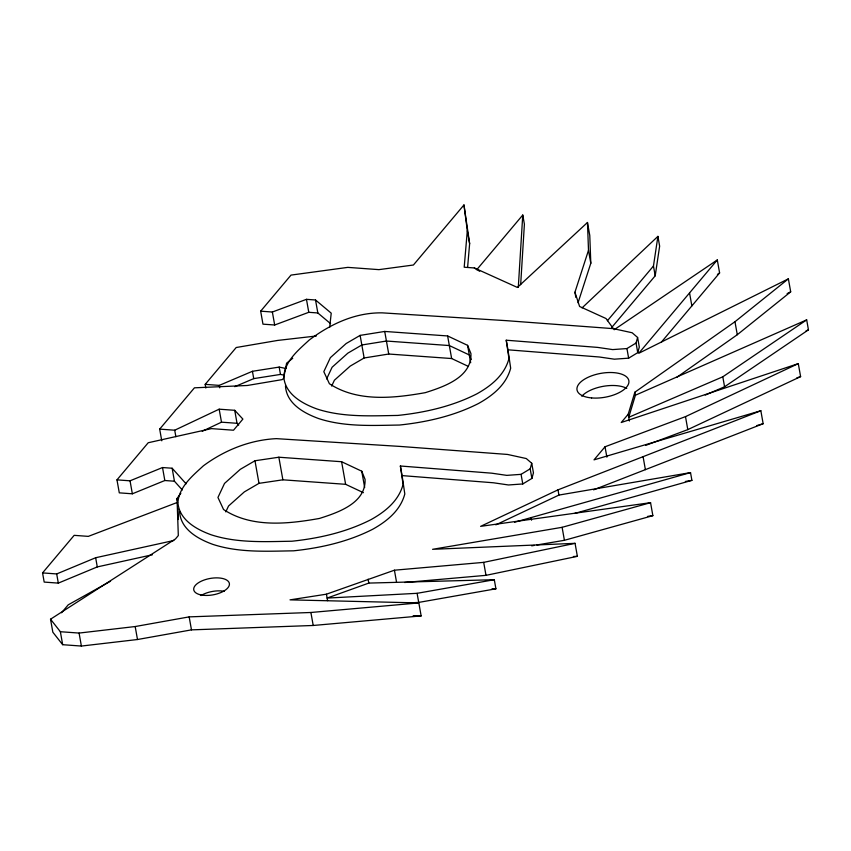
<?xml version="1.0" encoding="UTF-8"?>
<svg xmlns="http://www.w3.org/2000/svg" width="851" height="851" viewBox="0 0 851 851"><rect width="100%" height="100%" fill="white"/><g stroke="black" fill="none" stroke-linecap="round" stroke-linejoin="round"><path stroke-width="1.28" d="M518.302 287.298L522.759 215.037L476.73 269.735M520.663 284.66L524.397 224.217L522.759 215.037M330.592 323.678L317.838 312.966L308.775 312.306L274.682 324.997L262.97 324.157L260.661 311.168L291.01 275.096L347.804 267.374L378.918 269.639L413.416 265.012L463.965 204.942L467.316 230.653L464.199 267.225L474.347 267.959L517.387 287.436L587.467 222.483L589.775 235.472L590.807 263.278L578.042 302.754M467.625 267.15L469.635 243.641L463.965 204.942M329.645 327.422L331.23 313.168L315.519 299.988L306.466 299.329L272.363 312.019L260.661 311.168M611.731 327.465L655.206 275.809L653.462 266.023L657.908 236.376L582.084 307.871M655.206 275.809L659.642 246.152L657.908 236.376M530.184 468.837L531.737 463.263L526.29 458.551L507.547 454.445L400.385 446.445L276.394 438.648C249.928 439.914 224.494 450.147 203.336 465.859C192.486 475.9 179.508 486.357 177.891 502.133C178.88 519.759 196.379 529.428 211.165 534.79C237.259 543.278 264.863 541.63 291.882 541.225C319.178 538.353 346.431 532.162 371.004 519.642C385.29 511.664 398.725 500.877 403.097 484.379L400.374 465.997L491.772 473.188L506.792 475.369L521.067 474.347L530.184 468.837L531.896 478.432L522.78 483.953L508.504 484.974L493.484 482.783L402.087 475.603L400.374 465.997M531.896 478.432L533.449 472.858L531.737 463.263M636.048 343.049L637.601 337.475L632.155 332.762L613.411 328.656L506.249 320.657L382.259 312.86C355.122 312.445 330.486 324.071 309.19 340.07C298.339 350.112 285.372 360.569 283.755 376.344C284.745 393.97 302.233 403.64 317.029 409.001C343.123 417.49 370.728 415.841 397.747 415.437C425.043 412.565 452.285 406.374 476.868 393.853C491.144 385.875 504.59 375.089 508.962 358.59L506.239 340.209L597.636 347.399L612.656 349.591L626.932 348.559L636.048 343.049L637.75 352.644L628.634 358.165L614.358 359.186L599.349 356.995L507.951 349.814L506.239 340.209M637.75 352.644L639.303 347.07L637.601 337.475M645.718 445.381L687.799 429.617L800.61 376.621L798.291 363.632L621.241 422.511L628.198 414.246L634.857 392.215L734.966 321.731L788.377 278.851L790.696 291.84L737.285 334.72L677.002 377.163M634.857 392.215L635.399 395.236L628.74 417.267L722.797 376.802L806.674 319.87L808.45 329.837L724.573 386.769L705.277 395.066M575.861 297.425L574.936 292.233L588.498 250.29L587.467 222.483M225.802 511.866L228.536 506.015L244.333 491.899L258.991 483.347L282.872 479.815L345.623 484.315L363.409 492.676M326.624 378.94L332.092 367.249L347.878 353.122L361.835 344.985L386.428 341.038L449.339 345.549L469.295 354.941L471.209 359.643M331.667 386.077L334.4 380.227L350.197 366.111L364.143 357.973L388.737 354.027L451.647 358.537L468.082 366.27M404.608 582.499L485.995 575.34L577.372 556.331L575.063 543.342L483.687 562.362L394.417 570.202L326.433 594.189L290.021 599.859L418.83 602.923L421.149 615.911L313.211 625.474L191.475 629.868L137.49 639.516L81.388 646.058L62.676 644.696L52.836 632.197L50.528 619.209L175.466 538.949L178.316 535.556L177.029 498.495L180.859 493.218M182.316 489.985L174.444 481.219L164.828 480.517L132.352 493.803L119.289 492.846L116.97 479.868L148.212 442.743L211.505 428.617L233.514 430.223L242.886 419.086L234.727 410.31L219.175 409.182L174.71 430.212L159.68 429.117L161.764 440.807M159.68 429.117L194.432 387.822L247.343 385.482L282.096 379.631L283.553 378.493L286.606 363.186L292.733 358.26M152.425 554.756L97.291 566.915L58.325 583.116L44.188 582.084L42.55 572.904L74.165 535.343L88.302 536.375L177.71 502.292M205.836 388.035L205.187 384.365L236.195 347.516L277.639 340.432L316.327 335.996M61.538 612.773L68.229 604.827L110.545 581.212M607.433 320.721L653.462 266.023M661.376 342.134L719.606 272.937L717.297 259.949L638.739 353.303L788.377 278.851M798.291 363.632L685.491 416.628L605.029 446.775L594.019 459.859L760.847 410.735L763.156 423.713L593.594 489.846M614.177 329.731L717.297 259.949M717.414 274.426L719.606 272.937M360.122 335.39L346.166 343.527L330.379 357.643L323.816 371.674L329.401 383.727C357.494 402.236 393.768 398.257 425.287 392.662C443.775 386.79 471.869 377.387 470.933 353.58L467.582 345.346L447.626 335.954L384.716 331.443L360.122 335.39L364.143 357.973M254.97 460.763L240.312 469.316L224.515 483.432L217.952 497.463L223.547 509.515C251.63 528.024 287.904 524.046 319.433 518.45C337.911 512.579 366.004 503.175 365.068 479.358L361.76 471.209L341.602 461.731L278.851 457.221L254.97 460.763L258.991 483.347M787.132 293.606L790.696 291.84M202.261 431.266L221.494 422.17L237.035 423.298L238.674 425.053M760.847 410.735L557.99 489.857L480.613 526.354L650.558 502.675L652.866 515.663L564.415 540.3L536.938 544.959M495.825 524.844L558.926 495.08L690.523 472.603L691.906 480.358L574.563 513.472M635.399 395.236L806.674 319.87M806.025 330.911L808.45 329.837M205.187 384.365L219.271 385.386L252.428 371.291L279.171 367.089L286.404 368.579M234.78 386.673L253.736 378.621L280.479 374.419L284.096 375.163M42.55 572.904L56.687 573.936L95.652 557.735L173.87 540.491M116.97 479.868L130.043 480.815L162.52 467.539L172.136 468.231L186.124 483.825M494.293 579.712L368.802 583.084L327.124 598.083L417.096 593.317L494.293 579.712L495.92 588.807L418.713 602.412L409.448 602.902M796.834 377.876L800.61 376.621M756.794 425.585L763.156 423.713M514.578 522.259L690.523 472.603M575.063 543.342L432.563 549.31L562.107 527.312L650.558 502.675M50.528 619.209L60.368 631.719L79.079 633.07L135.181 626.538L189.167 616.879L310.892 612.486L418.83 602.923M685.395 481.464L691.906 480.358M531.705 545.853L534.322 545.406M647.643 516.387L652.866 515.663M573.414 556.501L577.372 556.331M491.952 588.913L495.92 588.807M413.171 615.72L421.149 615.911M474.347 267.959L479.687 271.299M613.443 328.72L606.008 318.529L579.595 306.477L574.936 292.233M285.468 385.939C286.457 403.565 303.945 413.246 318.731 418.596C344.825 427.085 372.44 425.447 399.459 425.043C426.755 422.16 453.998 415.969 478.581 403.459C492.857 395.47 506.302 384.684 510.674 368.185L507.951 349.814M179.604 511.728C180.593 529.354 198.081 539.034 212.878 544.385C238.971 552.873 266.576 551.235 293.595 550.82C320.891 547.948 348.133 541.757 372.717 529.248C386.992 521.259 400.438 510.472 404.81 493.974L402.087 475.603M734.966 321.731L737.285 334.72M722.797 376.802L724.573 386.769M689.555 292.925L691.863 305.903M685.491 416.628L687.799 429.617M626.932 348.559L628.634 358.165M643.079 456.668L645.388 469.646M628.198 414.246L629.41 421M588.498 250.29L590.807 263.278M605.029 446.775L606.88 457.157M557.99 489.857L558.926 495.08M562.107 527.312L564.415 540.3M531.098 517.599L531.556 520.184M521.067 474.347L522.78 483.953M467.316 230.653L469.635 243.641M467.582 345.346L470.677 362.739M447.626 335.954L451.647 358.537M483.687 562.362L485.995 575.34M384.716 331.443L388.737 354.027M417.096 593.317L418.713 602.412M394.417 570.202L396.502 581.893M361.76 471.209L364.664 487.527M368.111 579.191L368.802 583.084M315.519 299.988L317.838 312.966M341.602 461.731L345.623 484.315M306.466 299.329L308.775 312.306M326.433 594.189L327.582 600.678M272.363 312.019L274.682 324.997M279.171 367.089L280.479 374.419M310.892 612.486L313.211 625.474M278.851 457.221L282.872 479.815M252.428 371.291L253.736 378.621M234.727 410.31L237.035 423.298M219.271 385.386L219.707 387.833M219.175 409.182L221.494 422.17M174.71 430.212L175.87 436.701M172.136 468.231L174.444 481.219M177.029 498.495L177.476 501.026M162.52 467.539L164.828 480.517M189.167 616.879L191.475 629.868M130.043 480.815L132.352 493.803M135.181 626.538L137.49 639.516M95.652 557.735L97.291 566.915M79.079 633.07L81.388 646.058M56.687 573.936L58.325 583.116M60.368 631.719L62.676 644.696M177.933 508.909L178.306 519.504M201.059 595.551A18.094 8.329 -10.1 0 1 224.249 591.328M581.807 396.215A26.338 12.127 -10.1 0 1 626.751 388.386M200.262 594.764A18.094 8.329 -10.1 0 0 229.206 585.541A18.094 8.329 -10.1 0 0 205.219 579.659A18.094 8.329 -10.1 0 0 200.262 594.764M591.594 397.928A26.338 12.127 -10.1 0 0 628.868 380.78A26.338 12.127 -10.1 0 0 588.296 377.195A26.338 12.127 -10.1 0 0 591.594 397.928"/></g></svg>
